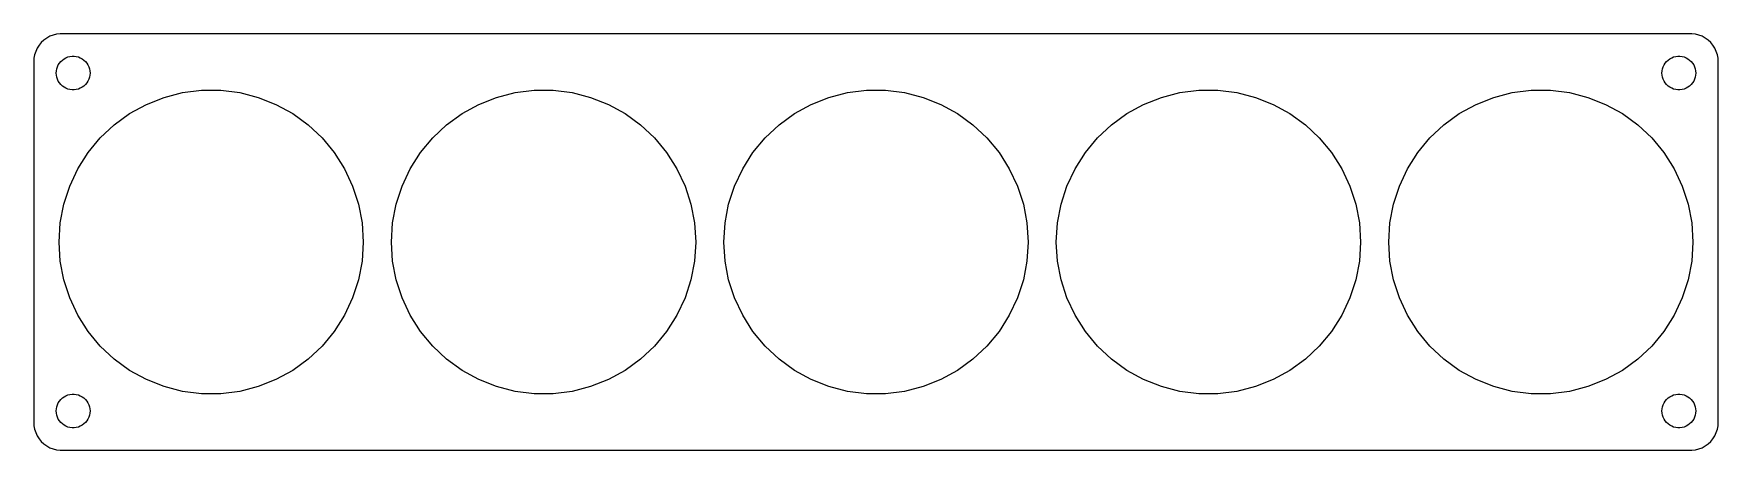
# Model space of a CAD drawing. Header units: metres. Extents: x -150 to 150, y -37 to 37.
import ezdxf

# ---------------------------------------------------------------- set-up
doc = ezdxf.new("R2010")
doc.units = ezdxf.units.M

msp = doc.modelspace()

# ---------------------------------------------------------------- linework, layer by layer
for p, q in [((-147.179, 36.2216), (-147.687, 35.8526)), ((-146.629, 36.5241), (-147.179, 36.2216)), ((-146.045, 36.7553), (-146.629, 36.5241)), ((-145.437, 36.9114), (-146.045, 36.7553)), ((-144.814, 36.9901), (-145.437, 36.9114)), ((144.814, 36.9901), (-144.814, 36.9901)), ((145.437, 36.9114), (144.814, 36.9901)), ((146.045, 36.7553), (145.437, 36.9114)), ((146.629, 36.5241), (146.045, 36.7553)), ((147.179, 36.2216), (146.629, 36.5241)), ((147.687, 35.8526), (147.179, 36.2216)), ((-149.343, 33.2434), (-149.461, 32.6267)), ((-149.149, 33.8406), (-149.343, 33.2434)), ((-148.882, 34.4088), (-149.149, 33.8406)), ((-148.545, 34.9389), (-148.882, 34.4088)), ((-148.145, 35.4227), (-148.545, 34.9389)), ((-147.687, 35.8526), (-148.145, 35.4227)), ((-143.427, 32.8532), (-143.062, 32.9469)), ((-143.062, 32.9469), (-142.688, 32.9941)), ((-142.688, 32.9941), (-142.312, 32.9941)), ((-142.312, 32.9941), (-141.938, 32.9469)), ((-141.938, 32.9469), (-141.573, 32.8532)), ((141.573, 32.8532), (141.938, 32.9469)), ((141.938, 32.9469), (142.312, 32.9941)), ((142.312, 32.9941), (142.688, 32.9941)), ((142.688, 32.9941), (143.062, 32.9469)), ((143.062, 32.9469), (143.427, 32.8532)), ((148.145, 35.4227), (147.687, 35.8526)), ((148.545, 34.9389), (148.145, 35.4227)), ((148.882, 34.4088), (148.545, 34.9389)), ((149.149, 33.8406), (148.882, 34.4088)), ((149.343, 33.2434), (149.149, 33.8406)), ((149.461, 32.6267), (149.343, 33.2434)), ((-149.461, 32.6267), (-149.5, 32)), ((-149.5, 32), (-149.5, -32)), ((-145.5, 30), (-145.476, 30.376)), ((-145.476, 29.624), (-145.5, 30)), ((-145.476, 30.376), (-145.406, 30.7461)), ((-145.406, 30.7461), (-145.289, 31.1044)), ((-145.289, 31.1044), (-145.129, 31.4453)), ((-145.129, 31.4453), (-144.927, 31.7634)), ((-144.927, 31.7634), (-144.687, 32.0536)), ((-144.687, 32.0536), (-144.412, 32.3115)), ((-144.412, 32.3115), (-144.107, 32.533)), ((-144.107, 32.533), (-143.777, 32.7145)), ((-143.777, 32.7145), (-143.427, 32.8532)), ((-141.573, 32.8532), (-141.223, 32.7145)), ((-141.223, 32.7145), (-140.893, 32.533)), ((-140.893, 32.533), (-140.588, 32.3115)), ((-140.588, 32.3115), (-140.313, 32.0536)), ((-140.313, 32.0536), (-140.073, 31.7634)), ((-140.073, 31.7634), (-139.871, 31.4453)), ((-139.871, 31.4453), (-139.711, 31.1044)), ((-139.711, 31.1044), (-139.594, 30.7461)), ((-139.594, 30.7461), (-139.524, 30.376)), ((-139.524, 30.376), (-139.5, 30)), ((-139.5, 30), (-139.524, 29.624)), ((139.5, 30), (139.524, 30.376)), ((139.524, 29.624), (139.5, 30)), ((139.524, 30.376), (139.594, 30.7461)), ((139.594, 30.7461), (139.711, 31.1044)), ((139.711, 31.1044), (139.871, 31.4453)), ((139.871, 31.4453), (140.073, 31.7634)), ((140.073, 31.7634), (140.313, 32.0536)), ((140.313, 32.0536), (140.588, 32.3115)), ((140.588, 32.3115), (140.893, 32.533)), ((140.893, 32.533), (141.223, 32.7145)), ((141.223, 32.7145), (141.573, 32.8532)), ((143.427, 32.8532), (143.777, 32.7145)), ((143.777, 32.7145), (144.107, 32.533)), ((144.107, 32.533), (144.412, 32.3115)), ((144.412, 32.3115), (144.687, 32.0536)), ((144.687, 32.0536), (144.927, 31.7634)), ((144.927, 31.7634), (145.129, 31.4453)), ((145.129, 31.4453), (145.289, 31.1044)), ((145.289, 31.1044), (145.406, 30.7461)), ((145.406, 30.7461), (145.476, 30.376)), ((145.476, 30.376), (145.5, 30)), ((145.5, 30), (145.476, 29.624)), ((149.5, 32), (149.461, 32.6267)), ((149.5, -32), (149.5, 32)), ((-145.406, 29.2539), (-145.476, 29.624)), ((-145.289, 28.8956), (-145.406, 29.2539)), ((-145.129, 28.5547), (-145.289, 28.8956)), ((-144.927, 28.2366), (-145.129, 28.5547)), ((-144.687, 27.9464), (-144.927, 28.2366)), ((-144.412, 27.6884), (-144.687, 27.9464)), ((-144.107, 27.467), (-144.412, 27.6884)), ((-143.777, 27.2855), (-144.107, 27.467)), ((-143.427, 27.1468), (-143.777, 27.2855)), ((-143.062, 27.0531), (-143.427, 27.1468)), ((-142.688, 27.0059), (-143.062, 27.0531)), ((-142.312, 27.0059), (-142.688, 27.0059)), ((-141.938, 27.0531), (-142.312, 27.0059)), ((-141.573, 27.1468), (-141.938, 27.0531)), ((-141.223, 27.2855), (-141.573, 27.1468)), ((-140.893, 27.467), (-141.223, 27.2855)), ((-140.588, 27.6884), (-140.893, 27.467)), ((-140.313, 27.9464), (-140.588, 27.6884)), ((-140.073, 28.2366), (-140.313, 27.9464)), ((-139.871, 28.5547), (-140.073, 28.2366)), ((-139.711, 28.8956), (-139.871, 28.5547)), ((-139.594, 29.2539), (-139.711, 28.8956)), ((-139.524, 29.624), (-139.594, 29.2539)), ((-123.059, 26.5217), (-119.695, 26.9467)), ((-119.695, 26.9467), (-116.305, 26.9467)), ((-116.305, 26.9467), (-112.941, 26.5217)), ((-64.0593, 26.5217), (-60.6953, 26.9467)), ((-60.6953, 26.9467), (-57.3047, 26.9467)), ((-57.3047, 26.9467), (-53.9407, 26.5217)), ((-5.05928, 26.5217), (-1.69534, 26.9467)), ((-1.69534, 26.9467), (1.69534, 26.9467)), ((1.69534, 26.9467), (5.05928, 26.5217)), ((53.9407, 26.5217), (57.3047, 26.9467)), ((57.3047, 26.9467), (60.6953, 26.9467)), ((60.6953, 26.9467), (64.0593, 26.5217)), ((112.941, 26.5217), (116.305, 26.9467)), ((116.305, 26.9467), (119.695, 26.9467)), ((119.695, 26.9467), (123.059, 26.5217)), ((139.594, 29.2539), (139.524, 29.624)), ((139.711, 28.8956), (139.594, 29.2539)), ((139.871, 28.5547), (139.711, 28.8956)), ((140.073, 28.2366), (139.871, 28.5547)), ((140.313, 27.9464), (140.073, 28.2366)), ((140.588, 27.6884), (140.313, 27.9464)), ((140.893, 27.467), (140.588, 27.6884)), ((141.223, 27.2855), (140.893, 27.467)), ((141.573, 27.1468), (141.223, 27.2855)), ((141.938, 27.0531), (141.573, 27.1468)), ((142.312, 27.0059), (141.938, 27.0531)), ((142.688, 27.0059), (142.312, 27.0059)), ((143.062, 27.0531), (142.688, 27.0059)), ((143.427, 27.1468), (143.062, 27.0531)), ((143.777, 27.2855), (143.427, 27.1468)), ((144.107, 27.467), (143.777, 27.2855)), ((144.412, 27.6884), (144.107, 27.467)), ((144.687, 27.9464), (144.412, 27.6884)), ((144.927, 28.2366), (144.687, 27.9464)), ((145.129, 28.5547), (144.927, 28.2366)), ((145.289, 28.8956), (145.129, 28.5547)), ((145.406, 29.2539), (145.289, 28.8956)), ((145.476, 29.624), (145.406, 29.2539)), ((-132.467, 22.7968), (-129.496, 24.4303)), ((-129.496, 24.4303), (-126.343, 25.6785)), ((-126.343, 25.6785), (-123.059, 26.5217)), ((-112.941, 26.5217), (-109.657, 25.6785)), ((-109.657, 25.6785), (-106.504, 24.4303)), ((-106.504, 24.4303), (-103.533, 22.7968)), ((-73.4673, 22.7968), (-70.496, 24.4303)), ((-70.496, 24.4303), (-67.3435, 25.6785)), ((-67.3435, 25.6785), (-64.0593, 26.5217)), ((-53.9407, 26.5217), (-50.6565, 25.6785)), ((-50.6565, 25.6785), (-47.504, 24.4303)), ((-47.504, 24.4303), (-44.5327, 22.7968)), ((-14.4673, 22.7968), (-11.496, 24.4303)), ((-11.496, 24.4303), (-8.34344, 25.6785)), ((-8.34344, 25.6785), (-5.05928, 26.5217)), ((5.05928, 26.5217), (8.34344, 25.6785)), ((8.34344, 25.6785), (11.496, 24.4303)), ((11.496, 24.4303), (14.4673, 22.7968)), ((44.5327, 22.7968), (47.504, 24.4303)), ((47.504, 24.4303), (50.6565, 25.6785)), ((50.6565, 25.6785), (53.9407, 26.5217)), ((64.0593, 26.5217), (67.3435, 25.6785)), ((67.3435, 25.6785), (70.496, 24.4303)), ((70.496, 24.4303), (73.4673, 22.7968)), ((103.533, 22.7968), (106.504, 24.4303)), ((106.504, 24.4303), (109.657, 25.6785)), ((109.657, 25.6785), (112.941, 26.5217)), ((123.059, 26.5217), (126.343, 25.6785)), ((126.343, 25.6785), (129.496, 24.4303)), ((129.496, 24.4303), (132.467, 22.7968)), ((-135.21, 20.8038), (-132.467, 22.7968)), ((-103.533, 22.7968), (-100.79, 20.8038)), ((-76.2104, 20.8038), (-73.4673, 22.7968)), ((-44.5327, 22.7968), (-41.7896, 20.8038)), ((-17.2104, 20.8038), (-14.4673, 22.7968)), ((14.4673, 22.7968), (17.2104, 20.8038)), ((41.7896, 20.8038), (44.5327, 22.7968)), ((73.4673, 22.7968), (76.2104, 20.8038)), ((100.79, 20.8038), (103.533, 22.7968)), ((132.467, 22.7968), (135.21, 20.8038)), ((-139.843, 15.8702), (-137.682, 18.4828)), ((-137.682, 18.4828), (-135.21, 20.8038)), ((-100.79, 20.8038), (-98.3178, 18.4828)), ((-98.3178, 18.4828), (-96.1565, 15.8702)), ((-80.8435, 15.8702), (-78.6821, 18.4828)), ((-78.6821, 18.4828), (-76.2104, 20.8038)), ((-41.7896, 20.8038), (-39.3178, 18.4828)), ((-39.3178, 18.4828), (-37.1565, 15.8702)), ((-21.8434, 15.8702), (-19.6821, 18.4828)), ((-19.6821, 18.4828), (-17.2104, 20.8038)), ((17.2104, 20.8038), (19.6821, 18.4828)), ((19.6821, 18.4828), (21.8434, 15.8702)), ((37.1565, 15.8702), (39.3178, 18.4828)), ((39.3178, 18.4828), (41.7896, 20.8038)), ((76.2104, 20.8038), (78.6821, 18.4828)), ((78.6821, 18.4828), (80.8435, 15.8702)), ((96.1565, 15.8702), (98.3178, 18.4828)), ((98.3178, 18.4828), (100.79, 20.8038)), ((135.21, 20.8038), (137.682, 18.4828)), ((137.682, 18.4828), (139.843, 15.8702)), ((-141.66, 13.0073), (-139.843, 15.8702)), ((-96.1565, 15.8702), (-94.3397, 13.0073)), ((-82.6603, 13.0073), (-80.8435, 15.8702)), ((-37.1565, 15.8702), (-35.3397, 13.0073)), ((-23.6603, 13.0073), (-21.8434, 15.8702)), ((21.8434, 15.8702), (23.6603, 13.0073)), ((35.3397, 13.0073), (37.1565, 15.8702)), ((80.8435, 15.8702), (82.6603, 13.0073)), ((94.3397, 13.0073), (96.1565, 15.8702)), ((139.843, 15.8702), (141.66, 13.0073)), ((-143.104, 9.93936), (-141.66, 13.0073)), ((-94.3397, 13.0073), (-92.896, 9.93936)), ((-84.104, 9.93936), (-82.6603, 13.0073)), ((-35.3397, 13.0073), (-33.896, 9.93936)), ((-25.104, 9.93936), (-23.6603, 13.0073)), ((23.6603, 13.0073), (25.104, 9.93936)), ((33.896, 9.93936), (35.3397, 13.0073)), ((82.6603, 13.0073), (84.104, 9.93936)), ((92.896, 9.93936), (94.3397, 13.0073)), ((141.66, 13.0073), (143.104, 9.93936)), ((-144.152, 6.71461), (-143.104, 9.93936)), ((-92.896, 9.93936), (-91.8483, 6.71461)), ((-85.1517, 6.71461), (-84.104, 9.93936)), ((-33.896, 9.93936), (-32.8483, 6.71461)), ((-26.1517, 6.71461), (-25.104, 9.93936)), ((25.104, 9.93936), (26.1517, 6.71461)), ((32.8483, 6.71461), (33.896, 9.93936)), ((84.104, 9.93936), (85.1517, 6.71461)), ((91.8483, 6.71461), (92.896, 9.93936)), ((143.104, 9.93936), (144.152, 6.71461)), ((-144.787, 3.38399), (-144.152, 6.71461)), ((-91.8483, 6.71461), (-91.2129, 3.38399)), ((-85.7871, 3.38399), (-85.1517, 6.71461)), ((-32.8483, 6.71461), (-32.2129, 3.38399)), ((-26.7871, 3.38399), (-26.1517, 6.71461)), ((26.1517, 6.71461), (26.7871, 3.38399)), ((32.2129, 3.38399), (32.8483, 6.71461)), ((85.1517, 6.71461), (85.7871, 3.38399)), ((91.2129, 3.38399), (91.8483, 6.71461)), ((144.152, 6.71461), (144.787, 3.38399)), ((-145, 0), (-144.787, 3.38399)), ((-91.2129, 3.38399), (-91, 0)), ((-86, 0), (-85.7871, 3.38399)), ((-32.2129, 3.38399), (-32, 0)), ((-27, 0), (-26.7871, 3.38399)), ((26.7871, 3.38399), (27, 0)), ((32, 0), (32.2129, 3.38399)), ((85.7871, 3.38399), (86, 0)), ((91, 0), (91.2129, 3.38399)), ((144.787, 3.38399), (145, 0)), ((-144.787, -3.38399), (-145, 0)), ((-91, 0), (-91.2129, -3.38399)), ((-85.7871, -3.38399), (-86, 0)), ((-32, 0), (-32.2129, -3.38399)), ((-26.7871, -3.38399), (-27, 0)), ((27, 0), (26.7871, -3.38399)), ((32.2129, -3.38399), (32, 0)), ((86, 0), (85.7871, -3.38399)), ((91.2129, -3.38399), (91, 0)), ((145, 0), (144.787, -3.38399)), ((-144.152, -6.71461), (-144.787, -3.38399)), ((-91.2129, -3.38399), (-91.8483, -6.71461)), ((-85.1517, -6.71461), (-85.7871, -3.38399)), ((-32.2129, -3.38399), (-32.8483, -6.71461)), ((-26.1517, -6.71461), (-26.7871, -3.38399)), ((26.7871, -3.38399), (26.1517, -6.71461)), ((32.8483, -6.71461), (32.2129, -3.38399)), ((85.7871, -3.38399), (85.1517, -6.71461)), ((91.8483, -6.71461), (91.2129, -3.38399)), ((144.787, -3.38399), (144.152, -6.71461)), ((-143.104, -9.93936), (-144.152, -6.71461)), ((-91.8483, -6.71461), (-92.896, -9.93936)), ((-84.104, -9.93936), (-85.1517, -6.71461)), ((-32.8483, -6.71461), (-33.896, -9.93936)), ((-25.104, -9.93936), (-26.1517, -6.71461)), ((26.1517, -6.71461), (25.104, -9.93936)), ((33.896, -9.93936), (32.8483, -6.71461)), ((85.1517, -6.71461), (84.104, -9.93936)), ((92.896, -9.93936), (91.8483, -6.71461)), ((144.152, -6.71461), (143.104, -9.93936)), ((-141.66, -13.0073), (-143.104, -9.93936)), ((-92.896, -9.93936), (-94.3397, -13.0073)), ((-82.6603, -13.0073), (-84.104, -9.93936)), ((-33.896, -9.93936), (-35.3397, -13.0073)), ((-23.6603, -13.0073), (-25.104, -9.93936)), ((25.104, -9.93936), (23.6603, -13.0073)), ((35.3397, -13.0073), (33.896, -9.93936)), ((84.104, -9.93936), (82.6603, -13.0073)), ((94.3397, -13.0073), (92.896, -9.93936)), ((143.104, -9.93936), (141.66, -13.0073)), ((-139.843, -15.8702), (-141.66, -13.0073)), ((-94.3397, -13.0073), (-96.1565, -15.8702)), ((-80.8435, -15.8702), (-82.6603, -13.0073)), ((-35.3397, -13.0073), (-37.1565, -15.8702)), ((-21.8434, -15.8702), (-23.6603, -13.0073)), ((23.6603, -13.0073), (21.8434, -15.8702)), ((37.1565, -15.8702), (35.3397, -13.0073)), ((82.6603, -13.0073), (80.8435, -15.8702)), ((96.1565, -15.8702), (94.3397, -13.0073)), ((141.66, -13.0073), (139.843, -15.8702)), ((-137.682, -18.4828), (-139.843, -15.8702)), ((-96.1565, -15.8702), (-98.3178, -18.4828)), ((-78.6821, -18.4828), (-80.8435, -15.8702)), ((-37.1565, -15.8702), (-39.3178, -18.4828)), ((-19.6821, -18.4828), (-21.8434, -15.8702)), ((21.8434, -15.8702), (19.6821, -18.4828)), ((39.3178, -18.4828), (37.1565, -15.8702)), ((80.8435, -15.8702), (78.6821, -18.4828)), ((98.3178, -18.4828), (96.1565, -15.8702)), ((139.843, -15.8702), (137.682, -18.4828)), ((-135.21, -20.8038), (-137.682, -18.4828)), ((-132.467, -22.7968), (-135.21, -20.8038)), ((-100.79, -20.8038), (-103.533, -22.7968)), ((-98.3178, -18.4828), (-100.79, -20.8038)), ((-76.2104, -20.8038), (-78.6821, -18.4828)), ((-73.4673, -22.7968), (-76.2104, -20.8038)), ((-41.7896, -20.8038), (-44.5327, -22.7968)), ((-39.3178, -18.4828), (-41.7896, -20.8038)), ((-17.2104, -20.8038), (-19.6821, -18.4828)), ((-14.4673, -22.7968), (-17.2104, -20.8038)), ((17.2104, -20.8038), (14.4673, -22.7968)), ((19.6821, -18.4828), (17.2104, -20.8038)), ((41.7896, -20.8038), (39.3178, -18.4828)), ((44.5327, -22.7968), (41.7896, -20.8038)), ((76.2104, -20.8038), (73.4673, -22.7968)), ((78.6821, -18.4828), (76.2104, -20.8038)), ((100.79, -20.8038), (98.3178, -18.4828)), ((103.533, -22.7968), (100.79, -20.8038)), ((135.21, -20.8038), (132.467, -22.7968)), ((137.682, -18.4828), (135.21, -20.8038)), ((-129.496, -24.4303), (-132.467, -22.7968)), ((-103.533, -22.7968), (-106.504, -24.4303)), ((-70.496, -24.4303), (-73.4673, -22.7968)), ((-44.5327, -22.7968), (-47.504, -24.4303)), ((-11.496, -24.4303), (-14.4673, -22.7968)), ((14.4673, -22.7968), (11.496, -24.4303)), ((47.504, -24.4303), (44.5327, -22.7968)), ((73.4673, -22.7968), (70.496, -24.4303)), ((106.504, -24.4303), (103.533, -22.7968)), ((132.467, -22.7968), (129.496, -24.4303)), ((-126.343, -25.6785), (-129.496, -24.4303)), ((-123.059, -26.5217), (-126.343, -25.6785)), ((-119.695, -26.9467), (-123.059, -26.5217)), ((-112.941, -26.5217), (-116.305, -26.9467)), ((-109.657, -25.6785), (-112.941, -26.5217)), ((-106.504, -24.4303), (-109.657, -25.6785)), ((-67.3435, -25.6785), (-70.496, -24.4303)), ((-64.0593, -26.5217), (-67.3435, -25.6785)), ((-60.6953, -26.9467), (-64.0593, -26.5217)), ((-53.9407, -26.5217), (-57.3047, -26.9467)), ((-50.6565, -25.6785), (-53.9407, -26.5217)), ((-47.504, -24.4303), (-50.6565, -25.6785)), ((-8.34344, -25.6785), (-11.496, -24.4303)), ((-5.05928, -26.5217), (-8.34344, -25.6785)), ((-1.69534, -26.9467), (-5.05928, -26.5217)), ((5.05928, -26.5217), (1.69534, -26.9467)), ((8.34344, -25.6785), (5.05928, -26.5217)), ((11.496, -24.4303), (8.34344, -25.6785)), ((50.6565, -25.6785), (47.504, -24.4303)), ((53.9407, -26.5217), (50.6565, -25.6785)), ((57.3047, -26.9467), (53.9407, -26.5217)), ((64.0593, -26.5217), (60.6953, -26.9467)), ((67.3435, -25.6785), (64.0593, -26.5217)), ((70.496, -24.4303), (67.3435, -25.6785)), ((109.657, -25.6785), (106.504, -24.4303)), ((112.941, -26.5217), (109.657, -25.6785)), ((116.305, -26.9467), (112.941, -26.5217)), ((123.059, -26.5217), (119.695, -26.9467)), ((126.343, -25.6785), (123.059, -26.5217)), ((129.496, -24.4303), (126.343, -25.6785)), ((-145.5, -30), (-145.476, -29.624)), ((-145.476, -29.624), (-145.406, -29.2539)), ((-145.406, -29.2539), (-145.289, -28.8956)), ((-145.289, -28.8956), (-145.129, -28.5547)), ((-145.129, -28.5547), (-144.927, -28.2366)), ((-144.927, -28.2366), (-144.687, -27.9464)), ((-144.687, -27.9464), (-144.412, -27.6884)), ((-144.412, -27.6884), (-144.107, -27.467)), ((-144.107, -27.467), (-143.777, -27.2855)), ((-143.777, -27.2855), (-143.427, -27.1468)), ((-143.427, -27.1468), (-143.062, -27.0531)), ((-143.062, -27.0531), (-142.688, -27.0059)), ((-142.688, -27.0059), (-142.312, -27.0059)), ((-142.312, -27.0059), (-141.938, -27.0531)), ((-141.938, -27.0531), (-141.573, -27.1468)), ((-141.573, -27.1468), (-141.223, -27.2855)), ((-141.223, -27.2855), (-140.893, -27.467)), ((-140.893, -27.467), (-140.588, -27.6884)), ((-140.588, -27.6884), (-140.313, -27.9464)), ((-140.313, -27.9464), (-140.073, -28.2366)), ((-140.073, -28.2366), (-139.871, -28.5547)), ((-139.871, -28.5547), (-139.711, -28.8956)), ((-139.711, -28.8956), (-139.594, -29.2539)), ((-139.594, -29.2539), (-139.524, -29.624)), ((-139.524, -29.624), (-139.5, -30)), ((-116.305, -26.9467), (-119.695, -26.9467)), ((-57.3047, -26.9467), (-60.6953, -26.9467)), ((1.69534, -26.9467), (-1.69534, -26.9467)), ((60.6953, -26.9467), (57.3047, -26.9467)), ((119.695, -26.9467), (116.305, -26.9467)), ((139.5, -30), (139.524, -29.624)), ((139.524, -29.624), (139.594, -29.2539)), ((139.594, -29.2539), (139.711, -28.8956)), ((139.711, -28.8956), (139.871, -28.5547)), ((139.871, -28.5547), (140.073, -28.2366)), ((140.073, -28.2366), (140.313, -27.9464)), ((140.313, -27.9464), (140.588, -27.6884)), ((140.588, -27.6884), (140.893, -27.467)), ((140.893, -27.467), (141.223, -27.2855)), ((141.223, -27.2855), (141.573, -27.1468)), ((141.573, -27.1468), (141.938, -27.0531)), ((141.938, -27.0531), (142.312, -27.0059)), ((142.312, -27.0059), (142.688, -27.0059)), ((142.688, -27.0059), (143.062, -27.0531)), ((143.062, -27.0531), (143.427, -27.1468)), ((143.427, -27.1468), (143.777, -27.2855)), ((143.777, -27.2855), (144.107, -27.467)), ((144.107, -27.467), (144.412, -27.6884)), ((144.412, -27.6884), (144.687, -27.9464)), ((144.687, -27.9464), (144.927, -28.2366)), ((144.927, -28.2366), (145.129, -28.5547)), ((145.129, -28.5547), (145.289, -28.8956)), ((145.289, -28.8956), (145.406, -29.2539)), ((145.406, -29.2539), (145.476, -29.624)), ((145.476, -29.624), (145.5, -30)), ((-149.5, -32), (-149.461, -32.6267)), ((-149.461, -32.6267), (-149.343, -33.2434)), ((-145.476, -30.376), (-145.5, -30)), ((-145.406, -30.7461), (-145.476, -30.376)), ((-145.289, -31.1044), (-145.406, -30.7461)), ((-145.129, -31.4453), (-145.289, -31.1044)), ((-144.927, -31.7634), (-145.129, -31.4453)), ((-144.687, -32.0536), (-144.927, -31.7634)), ((-144.412, -32.3115), (-144.687, -32.0536)), ((-144.107, -32.533), (-144.412, -32.3115)), ((-143.777, -32.7145), (-144.107, -32.533)), ((-143.427, -32.8532), (-143.777, -32.7145)), ((-143.062, -32.9469), (-143.427, -32.8532)), ((-141.573, -32.8532), (-141.938, -32.9469)), ((-141.223, -32.7145), (-141.573, -32.8532)), ((-140.893, -32.533), (-141.223, -32.7145)), ((-140.588, -32.3115), (-140.893, -32.533)), ((-140.313, -32.0536), (-140.588, -32.3115)), ((-140.073, -31.7634), (-140.313, -32.0536)), ((-139.871, -31.4453), (-140.073, -31.7634)), ((-139.711, -31.1044), (-139.871, -31.4453)), ((-139.594, -30.7461), (-139.711, -31.1044)), ((-139.524, -30.376), (-139.594, -30.7461)), ((-139.5, -30), (-139.524, -30.376)), ((139.524, -30.376), (139.5, -30)), ((139.594, -30.7461), (139.524, -30.376)), ((139.711, -31.1044), (139.594, -30.7461)), ((139.871, -31.4453), (139.711, -31.1044)), ((140.073, -31.7634), (139.871, -31.4453)), ((140.313, -32.0536), (140.073, -31.7634)), ((140.588, -32.3115), (140.313, -32.0536)), ((140.893, -32.533), (140.588, -32.3115)), ((141.223, -32.7145), (140.893, -32.533)), ((141.573, -32.8532), (141.223, -32.7145)), ((141.938, -32.9469), (141.573, -32.8532)), ((143.427, -32.8532), (143.062, -32.9469)), ((143.777, -32.7145), (143.427, -32.8532)), ((144.107, -32.533), (143.777, -32.7145)), ((144.412, -32.3115), (144.107, -32.533)), ((144.687, -32.0536), (144.412, -32.3115)), ((144.927, -31.7634), (144.687, -32.0536)), ((145.129, -31.4453), (144.927, -31.7634)), ((145.289, -31.1044), (145.129, -31.4453)), ((145.406, -30.7461), (145.289, -31.1044)), ((145.476, -30.376), (145.406, -30.7461)), ((145.5, -30), (145.476, -30.376)), ((149.343, -33.2434), (149.461, -32.6267)), ((149.461, -32.6267), (149.5, -32)), ((-149.343, -33.2434), (-149.149, -33.8406)), ((-149.149, -33.8406), (-148.882, -34.4088)), ((-148.882, -34.4088), (-148.545, -34.9389)), ((-148.545, -34.9389), (-148.145, -35.4227)), ((-148.145, -35.4227), (-147.687, -35.8526)), ((-147.687, -35.8526), (-147.179, -36.2216)), ((-142.688, -32.9941), (-143.062, -32.9469)), ((-142.312, -32.9941), (-142.688, -32.9941)), ((-141.938, -32.9469), (-142.312, -32.9941)), ((142.312, -32.9941), (141.938, -32.9469)), ((142.688, -32.9941), (142.312, -32.9941)), ((143.062, -32.9469), (142.688, -32.9941)), ((147.179, -36.2216), (147.687, -35.8526)), ((147.687, -35.8526), (148.145, -35.4227)), ((148.145, -35.4227), (148.545, -34.9389)), ((148.545, -34.9389), (148.882, -34.4088)), ((148.882, -34.4088), (149.149, -33.8406)), ((149.149, -33.8406), (149.343, -33.2434)), ((-147.179, -36.2216), (-146.629, -36.5241)), ((-146.629, -36.5241), (-146.045, -36.7553)), ((-146.045, -36.7553), (-145.437, -36.9114)), ((-145.437, -36.9114), (-144.814, -36.9901)), ((-144.814, -36.9901), (144.814, -36.9901)), ((144.814, -36.9901), (145.437, -36.9114)), ((145.437, -36.9114), (146.045, -36.7553)), ((146.045, -36.7553), (146.629, -36.5241)), ((146.629, -36.5241), (147.179, -36.2216))]:
    msp.add_line(p, q)

doc.saveas('drawing.dxf')
